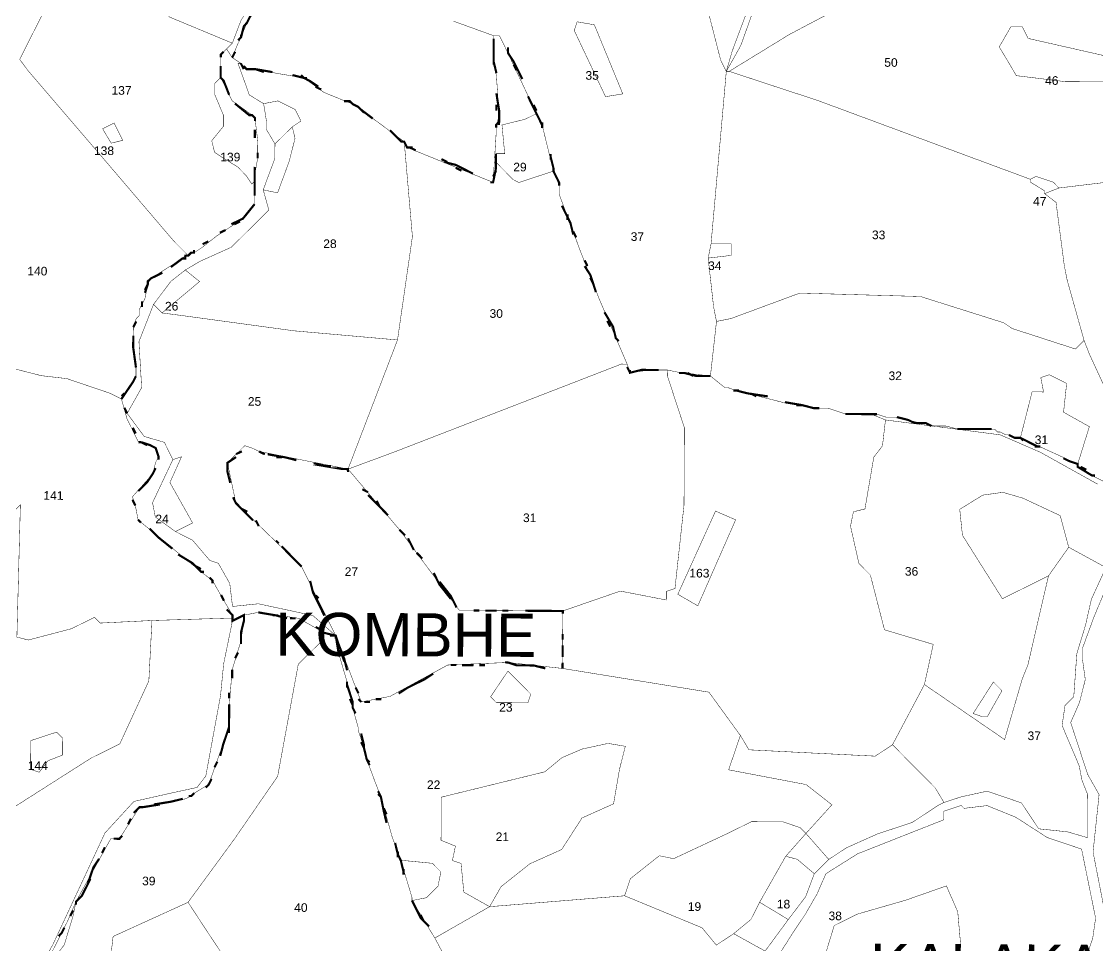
# Model space of a CAD drawing. Header units: metres. Extents: x 318080 to 326887, y 1838772 to 1852662.
# Drawn here: x 321262 to 322773, y 1848843 to 1850140 of the extents above; entities that cross this region are included whole.
import ezdxf

# ---------------------------------------------------------------- set-up
doc = ezdxf.new("R2010")
doc.units = ezdxf.units.M
doc.header["$MEASUREMENT"] = 0
for name, color, linetype in [('SURVEY NO.', 7, 'Continuous'), ('SURVEY PLOT BOUNDARY', 35, 'Continuous'), ('VILLAGE BOUNDARY', 212, 'Continuous'), ('VILLAGE NAME', 3, 'Continuous')]:
    doc.layers.add(name, color=color, linetype=linetype)
doc.styles.add('PDF Arial', font='arial.ttf')
doc.styles.get("Standard").update_dxf_attribs({"font": 'arial.ttf'})

# ---------------------------------------------------------------- blocks, each defined once
blk = doc.blocks.new('22')
at = {"layer": 'SURVEY PLOT BOUNDARY', "lineweight": 18, "const_width": 0.605}
for points in [[(321619.3, 1850198.2), (321578.6, 1850137.9), (321570.5, 1850117.7), (321566.4, 1850109.7), (321558.2, 1850089.5), (321550.2, 1850101.7), (321558.3, 1850109.7), (321570.6, 1850141.9)], [(322288.8, 1850174.8), (322260.2, 1850098.3), (322252, 1850070.1), (322244, 1850086.2), (322200.4, 1850255.9)], [(322296.8, 1850174.8), (322272.3, 1850106.3), (322252, 1850070.1), (322260.2, 1850098.3), (322288.8, 1850174.8)], [(322401.6, 1850154.1), (322340.9, 1850122.1), (322256, 1850070.1), (322252, 1850070.1), (322272.3, 1850106.3), (322296.8, 1850174.8)], [(321261.1, 1850381.5), (321285.3, 1850377.3), (321289.2, 1850345), (321301.4, 1850365.1), (321333.7, 1850369), (321329.6, 1850348.9), (321377.8, 1850324.4), (321377.8, 1850320.4), (321316.7, 1850199.6), (321259.7, 1850087)], [(321469.8, 1850146.5), (321558.3, 1850109.7), (321550.2, 1850101.7), (321546.2, 1850097.7), (321542.1, 1850093.7), (321542, 1850061.4), (321533.9, 1850053.4), (321533.8, 1850037.2), (321545.7, 1850008.9), (321545.7, 1849992.8), (321529.4, 1849972.7), (321533.4, 1849956.5), (321545.5, 1849948.4), (321565.6, 1849936.2), (321577.6, 1849924), (321585.6, 1849911.9), (321589.7, 1849915.9), (321589.6, 1849899.8), (321589.5, 1849883.6), (321573.3, 1849863.5), (321536.9, 1849839.5), (321516.6, 1849823.5), (321504.5, 1849815.5), (321500.4, 1849815.5), (321496.4, 1849811.5), (321476.3, 1849831.7), (321376, 1849949.2), (321271.7, 1850070.8), (321259.7, 1850087), (321316.7, 1850199.6)], [(322881.7, 1850176), (322864.9, 1850034.8), (322856.5, 1849970.3), (322848.5, 1849970.4), (322812.1, 1849958.4), (322808.1, 1849958.5), (322808, 1849950.4), (322816.1, 1849942.3), (322836.2, 1849934.1), (322844.3, 1849950.2), (322860.5, 1849954.2), (322860.5, 1849950.1), (322860.3, 1849921.9), (322848.2, 1849922), (322719.1, 1849906.4), (322711.1, 1849914.6), (322686.9, 1849922.7), (322678.8, 1849918.7), (322380.8, 1850029.1), (322256, 1850070.1), (322340.9, 1850122.1), (322401.6, 1850154.1)], [(322200.4, 1850255.9), (322244, 1850086.2), (322252, 1850070.1), (322230.6, 1849828.1), (322226.5, 1849808), (322234.2, 1849739.3), (322238.2, 1849719.1), (322229.7, 1849642.5), (322193.4, 1849646.7), (322189.4, 1849646.8), (322169.3, 1849650.9), (322157.2, 1849650.9), (322149.1, 1849651), (322145.1, 1849651), (322116.8, 1849647.1), (322112.8, 1849659.2), (322072.9, 1849752.2), (322065, 1849772.4), (322049, 1849812.8), (322017.2, 1849897.7), (322017.2, 1849913.9), (322009.3, 1849930), (321993.4, 1849994.7), (321985.4, 1850010.8), (321941.5, 1850103.8), (321933.5, 1850120), (321929.5, 1850120), (321925.5, 1850120.1), (321869.1, 1850140.5)], [(321869.1, 1850140.5), (321925.5, 1850120.1), (321925.4, 1850116), (321925.3, 1850083.7), (321929.2, 1850063.6), (321933, 1850007.1), (321928.9, 1849995), (321928.8, 1849982.9), (321924.5, 1849914.3), (321803.7, 1849963.3), (321799.7, 1849971.4), (321739.4, 1850016.1), (321727.3, 1850024.2), (321687.1, 1850040.5), (321658.9, 1850060.8), (321586.4, 1850073.3), (321578.3, 1850073.3), (321570.3, 1850081.4), (321558.2, 1850089.5), (321566.4, 1850109.7), (321570.5, 1850117.7), (321578.6, 1850137.9), (321619.3, 1850198.2)], [(321259.7, 1850087), (321271.7, 1850070.8), (321376, 1849949.2), (321476.3, 1849831.7), (321496.4, 1849811.5), (321492.4, 1849811.5), (321488.3, 1849807.5), (321443.8, 1849779.4), (321439.7, 1849771.4), (321435.6, 1849751.2), (321427.4, 1849735.1), (321427.4, 1849727.1), (321423.4, 1849723.1), (321419.3, 1849711), (321419.2, 1849702.9), (321419.2, 1849694.8), (321419.2, 1849690.8), (321423, 1849654.5), (321423, 1849642.4), (321418.9, 1849634.3), (321410.8, 1849622.3), (321402.6, 1849610.2), (321386.5, 1849618.3), (321326.1, 1849638.8), (321289.9, 1849643), (321209.3, 1849663.6)], [(322790.3, 1849611.6), (322762.3, 1849672.2), (322754.4, 1849692.4), (322730.6, 1849777.3), (322726.6, 1849797.5), (322715, 1849886.3), (322698.9, 1849898.5), (322719.1, 1849906.4), (322848.2, 1849922)], [(322781.6, 1849494.6), (322765.6, 1849502.8), (322745.4, 1849515), (322745.5, 1849519), (322761.8, 1849571.4), (322725.6, 1849591.7), (322729.9, 1849632), (322705.7, 1849644.3), (322693.6, 1849640.3), (322697.5, 1849620.1), (322681.4, 1849620.2), (322665, 1849555.7), (322656.9, 1849555.7), (322648.8, 1849559.8), (322644.8, 1849559.8), (322636.8, 1849563.9), (322632.7, 1849563.9), (322628.7, 1849568), (322624.7, 1849568), (322620.6, 1849568), (322616.6, 1849568), (322612.6, 1849568.1), (322604.5, 1849568.1), (322596.4, 1849568.1), (322588.4, 1849568.2), (322576.3, 1849568.2), (322560.2, 1849572.3), (322548.1, 1849572.4), (322544, 1849572.4), (322527.9, 1849576.5), (322523.9, 1849576.6), (322507.8, 1849580.7), (322491.6, 1849584.8), (322483.6, 1849584.8), (322479.5, 1849584.8), (322475.5, 1849584.9), (322463.4, 1849589), (322455.4, 1849589), (322443.3, 1849589), (322435.2, 1849589.1), (322419.1, 1849589.2), (322394.9, 1849597.4), (322374.7, 1849597.4), (322330.4, 1849605.7), (322314.3, 1849609.8), (322265.9, 1849622.2), (322253.9, 1849626.3), (322249.8, 1849626.3), (322229.7, 1849642.5), (322238.2, 1849719.1), (322258.4, 1849723.1), (322355.3, 1849758.9), (322524.7, 1849754.1), (322641.5, 1849717.2), (322653.6, 1849709.1), (322742.2, 1849680.4), (322754.4, 1849692.4), (322762.3, 1849672.2), (322790.3, 1849611.6)], [(321209.3, 1849663.6), (321289.9, 1849643), (321326.1, 1849638.8), (321386.5, 1849618.3), (321402.6, 1849610.2), (321410.6, 1849581.9), (321426.6, 1849549.6), (321430.6, 1849549.5), (321450.7, 1849541.4), (321454.7, 1849529.3), (321450.6, 1849521.2), (321446.5, 1849505.1), (321418.1, 1849473), (321422.1, 1849460.8), (321426, 1849440.6), (321514.4, 1849367.6), (321530.5, 1849355.4), (321546.5, 1849327.1), (321558.5, 1849306.9), (321558.5, 1849302.8), (321445.5, 1849299.3), (321372.9, 1849295.7), (321364.9, 1849303.8), (321332.5, 1849287.8), (321271.9, 1849271.9), (321255.8, 1849276)], [(322797.2, 1849373.5), (322768.6, 1849305.1), (322752.3, 1849260.8), (322752.2, 1849244.6), (322756.1, 1849216.4), (322747.9, 1849184.1), (322735.6, 1849156), (322759.5, 1849083.2), (322775.5, 1849054.9), (322767, 1848974.3), (322782.8, 1848893.5)], [(322754.2, 1848817), (322766.5, 1848853.2), (322770.6, 1848881.4), (322750.9, 1848978.4), (322702.6, 1848994.7), (322658.4, 1849023.2), (322618.1, 1849039.5), (322585.8, 1849035.6), (322581.8, 1849039.7), (322557.6, 1849031.7), (322557.5, 1849019.6), (322517.1, 1849003.7), (322436.3, 1848971.8), (322391.8, 1848943.8), (322379.5, 1848915.6), (322363.2, 1848887.4), (322347, 1848863.3), (322306.3, 1848799)], [(322306.5, 1848835.3), (322339, 1848879.5), (322363.4, 1848911.6), (322375.6, 1848943.9), (322395.9, 1848963.9), (322420.2, 1848980), (322464.6, 1848999.9), (322513.1, 1849015.8), (322549.5, 1849039.9), (322557.6, 1849043.8), (322581.9, 1849051.8), (322618.2, 1849059.7), (322666.5, 1849043.3), (322690.6, 1849006.9), (322730.9, 1849002.7), (322759.1, 1848994.5), (322759.4, 1849055), (322751.4, 1849075.2), (322747.5, 1849095.4), (322723.5, 1849152), (322727.7, 1849180.2), (322739.9, 1849192.2), (322744.2, 1849252.7), (322756.5, 1849293), (322764.7, 1849329.3), (322785.1, 1849373.6)], [(322773.6, 1849490.6), (322693.1, 1849535.4), (322636.7, 1849559.9), (322572.2, 1849568.3), (322475.5, 1849580.8), (322455.4, 1849589), (322463.4, 1849589), (322475.5, 1849584.9), (322479.5, 1849584.8), (322483.6, 1849584.8), (322491.6, 1849584.8), (322507.8, 1849580.7), (322523.9, 1849576.6), (322527.9, 1849576.5), (322544, 1849572.4), (322548.1, 1849572.4), (322560.2, 1849572.3), (322576.3, 1849568.2), (322588.4, 1849568.2), (322596.4, 1849568.1), (322604.5, 1849568.1), (322612.6, 1849568.1), (322616.6, 1849568), (322620.6, 1849568), (322624.7, 1849568), (322628.7, 1849568), (322632.7, 1849563.9), (322636.8, 1849563.9), (322644.8, 1849559.8), (322648.8, 1849559.8), (322656.9, 1849555.7), (322665, 1849555.7), (322745.5, 1849519), (322745.4, 1849515), (322765.6, 1849502.8), (322781.6, 1849494.6)], [(322785.1, 1849373.6), (322732.8, 1849402.1), (322720.9, 1849446.5), (322668.6, 1849471), (322640.4, 1849479.2), (322612.1, 1849475.3), (322579.8, 1849455.3), (322583.6, 1849418.9), (322639.7, 1849329.9), (322704.4, 1849361.9), (322675.5, 1849236.9), (322667.4, 1849216.8), (322642.8, 1849132.2), (322530.2, 1849209.4), (322542.6, 1849265.8), (322474.1, 1849286.3), (322454.3, 1849363.1), (322438.2, 1849379.3), (322426.4, 1849431.8), (322430.5, 1849451.9), (322446.7, 1849455.9), (322459.1, 1849528.5), (322471.3, 1849544.5), (322475.5, 1849580.8), (322572.2, 1849568.3), (322636.7, 1849559.9), (322693.1, 1849535.4), (322773.6, 1849490.6)], [(322782.8, 1848893.5), (322767, 1848974.3), (322775.5, 1849054.9), (322759.5, 1849083.2), (322735.6, 1849156), (322747.9, 1849184.1), (322756.1, 1849216.4), (322752.2, 1849244.6), (322752.3, 1849260.8), (322768.6, 1849305.1), (322797.2, 1849373.5)], [(321310.1, 1848828), (321322.3, 1848844), (321334.6, 1848884.3), (321338.7, 1848904.5), (321387.6, 1848993), (321399.7, 1848992.9), (321428.1, 1849037.2), (321492.7, 1849049), (321500.8, 1849053), (321504.9, 1849057), (321525.1, 1849069), (321553.7, 1849149.5), (321553.8, 1849177.8), (321558.1, 1849230.2), (321570.4, 1849270.5), (321574.6, 1849298.7), (321574.6, 1849306.8), (321594.8, 1849310.7), (321651.3, 1849302.4), (321687.5, 1849282), (321687.4, 1849278), (321687.4, 1849274), (321650.9, 1849237.8), (321622, 1849080.6), (321561, 1848992.2), (321496.1, 1848903.7), (321390.9, 1848855.8), (321382.5, 1848783.2)], [(321269.6, 1848779.7), (321306.2, 1848844.1), (321379.5, 1849001.1), (321420.1, 1849045.3), (321472.6, 1849057.1), (321508.9, 1849065), (321521.1, 1849081.1), (321541.8, 1849194), (321546.1, 1849238.3), (321558.5, 1849298.8), (321574.6, 1849306.8), (321574.6, 1849298.7), (321570.4, 1849270.5), (321558.1, 1849230.2), (321553.8, 1849177.8), (321553.7, 1849149.5), (321525.1, 1849069), (321504.9, 1849057), (321500.8, 1849053), (321492.7, 1849049), (321428.1, 1849037.2), (321399.7, 1848992.9), (321387.6, 1848993), (321338.7, 1848904.5), (321326.5, 1848876.3), (321322.4, 1848868.2), (321306.1, 1848836)], [(321246.6, 1849034), (321359.9, 1849106.1), (321400.3, 1849126.1), (321441.1, 1849214.6), (321445.5, 1849299.3), (321558.5, 1849302.8), (321558.5, 1849298.8), (321546.1, 1849238.3), (321541.8, 1849194), (321521.1, 1849081.1), (321508.9, 1849065), (321472.6, 1849057.1), (321420.1, 1849045.3), (321379.5, 1849001.1), (321306.2, 1848844.1), (321269.6, 1848779.7), (321277.6, 1848763.6), (321232.9, 1848715.4)], [(321592.2, 1848758), (321496.1, 1848903.7), (321561, 1848992.2), (321622, 1849080.6), (321650.9, 1849237.8), (321687.4, 1849274), (321687.4, 1849278), (321687.5, 1849282), (321703.6, 1849277.9), (321707.5, 1849253.7), (321719.4, 1849213.3), (321727.3, 1849176.9), (321735.2, 1849148.7), (321735.2, 1849144.6), (321743.2, 1849120.4), (321747.1, 1849104.2), (321759.1, 1849071.9), (321767, 1849051.7), (321782.9, 1848995.1), (321794.8, 1848962.8), (321810.7, 1848910.3), (321810.7, 1848906.2), (321842.7, 1848853.6), (321870.7, 1848801.1)], [(322580.5, 1848773.4), (322580.9, 1848846), (322577, 1848890.4), (322561.1, 1848926.8), (322504.5, 1848906.9), (322435.8, 1848887.1), (322403.5, 1848871.1), (322391.2, 1848830.8)], [(322306.3, 1848799), (322347, 1848863.3), (322363.2, 1848887.4), (322379.5, 1848915.6), (322391.8, 1848943.8), (322436.3, 1848971.8), (322517.1, 1849003.7), (322557.5, 1849019.6), (322557.6, 1849031.7), (322581.8, 1849039.7), (322585.8, 1849035.6), (322618.1, 1849039.5), (322658.4, 1849023.2), (322702.6, 1848994.7), (322750.9, 1848978.4), (322770.6, 1848881.4), (322766.5, 1848853.2), (322754.2, 1848817)], [(322391.2, 1848830.8), (322403.5, 1848871.1), (322435.8, 1848887.1), (322504.5, 1848906.9), (322561.1, 1848926.8), (322577, 1848890.4), (322580.9, 1848846), (322580.5, 1848773.4)], [(321228.9, 1848707.3), (321281.5, 1848751.4), (321306.1, 1848836), (321322.4, 1848868.2), (321326.5, 1848876.3), (321338.7, 1848904.5), (321334.6, 1848884.3), (321322.3, 1848844), (321310.1, 1848828), (321318.1, 1848807.7), (321297.8, 1848779.6), (321289.5, 1848739.3), (321257.1, 1848707.2)], [(321382.5, 1848783.2), (321390.9, 1848855.8), (321496.1, 1848903.7), (321592.2, 1848758)], [(321870.7, 1848801.1), (321842.7, 1848853.6), (321919.6, 1848897.6), (322109.2, 1848912.9), (322217.9, 1848868), (322238, 1848843.7), (322262.3, 1848859.7), (322306.5, 1848835.3)]]:
    blk.add_lwpolyline(points, dxfattribs=at)
for points in [[(321522.7, 1850247.1), (321554.9, 1850226.7), (321574.9, 1850206.5), (321603.1, 1850190.2), (321570.6, 1850141.9), (321558.3, 1850109.7), (321469.8, 1850146.5), (321461.8, 1850158.6), (321453.8, 1850174.8), (321457.9, 1850194.9), (321478.2, 1850219), (321494.4, 1850235.1), (321514.7, 1850259.2)], [(322038.4, 1850127.6), (322042.5, 1850139.7), (322066.7, 1850135.5), (322106.6, 1850038.5), (322082.4, 1850034.6)], [(322038.4, 1850127.6), (322082.4, 1850034.6), (322106.6, 1850038.5), (322066.7, 1850135.5), (322042.5, 1850139.7)], [(322675.7, 1850116.4), (322820.8, 1850083.5), (322816.6, 1850059.3), (322796.4, 1850055.3), (322727.9, 1850055.7), (322659.3, 1850064.1), (322635.3, 1850104.5), (322651.6, 1850132.7), (322667.7, 1850132.6)], [(322659.3, 1850064.1), (322727.9, 1850055.7), (322796.4, 1850055.3), (322816.6, 1850059.3), (322820.8, 1850083.5), (322675.7, 1850116.4), (322667.7, 1850132.6), (322651.6, 1850132.7), (322635.3, 1850104.5)], [(321985.4, 1850010.8), (321969.3, 1850002.8), (321953.1, 1849998.9), (321937, 1849994.9), (321940.8, 1849954.6), (321928.7, 1849954.6), (321928.6, 1849942.5), (321952.7, 1849918.2), (321960.8, 1849914.1), (321985, 1849922.1), (322009.3, 1849930), (322017.2, 1849913.9), (322017.2, 1849897.7), (322049, 1849812.8), (322065, 1849772.4), (322072.9, 1849752.2), (322112.8, 1849659.2), (322104.8, 1849659.3), (321785.5, 1849535.7), (321720.8, 1849511.8), (321790.3, 1849693.1), (321811.2, 1849838.2), (321799.7, 1849971.4), (321803.7, 1849963.3), (321924.5, 1849914.3), (321928.8, 1849982.9), (321928.9, 1849995), (321933, 1850007.1), (321929.2, 1850063.6), (321925.3, 1850083.7), (321925.4, 1850116), (321925.5, 1850120.1), (321929.5, 1850120), (321933.5, 1850120), (321941.5, 1850103.8)], [(321558.2, 1850089.5), (321570.3, 1850081.4), (321566.3, 1850081.4), (321582.2, 1850037), (321602.3, 1850024.8), (321606.2, 1850000.6), (321606.2, 1849988.5), (321618.2, 1849968.2), (321618.1, 1849948.1), (321601.7, 1849903.8), (321609.6, 1849875.5), (321557, 1849823.3), (321512.5, 1849803.3), (321492.3, 1849791.3), (321472, 1849775.3), (321447.7, 1849743.1), (321427.2, 1849690.8), (321431, 1849626.2), (321410.6, 1849590), (321434.7, 1849557.6), (321462.9, 1849549.4), (321474.8, 1849525.1), (321446.3, 1849464.7), (321450.2, 1849444.6), (321478.4, 1849424.2), (321502.5, 1849412), (321526.6, 1849383.7), (321538.7, 1849379.6), (321554.7, 1849351.3), (321558.6, 1849319), (321594.9, 1849322.8), (321671.4, 1849306.3), (321703.6, 1849277.9), (321687.5, 1849282), (321651.3, 1849302.4), (321594.8, 1849310.7), (321574.6, 1849306.8), (321558.5, 1849298.8), (321558.5, 1849302.8), (321558.5, 1849306.9), (321546.5, 1849327.1), (321530.5, 1849355.4), (321514.4, 1849367.6), (321426, 1849440.6), (321422.1, 1849460.8), (321418.1, 1849473), (321446.5, 1849505.1), (321450.6, 1849521.2), (321454.7, 1849529.3), (321450.7, 1849541.4), (321430.6, 1849549.5), (321426.6, 1849549.6), (321410.6, 1849581.9), (321402.6, 1849610.2), (321410.8, 1849622.3), (321418.9, 1849634.3), (321423, 1849642.4), (321423, 1849654.5), (321419.2, 1849690.8), (321419.2, 1849694.8), (321419.2, 1849702.9), (321419.3, 1849711), (321423.4, 1849723.1), (321427.4, 1849727.1), (321427.4, 1849735.1), (321435.6, 1849751.2), (321439.7, 1849771.4), (321443.8, 1849779.4), (321488.3, 1849807.5), (321492.4, 1849811.5), (321496.4, 1849811.5), (321500.4, 1849815.5), (321504.5, 1849815.5), (321516.6, 1849823.5), (321536.9, 1849839.5), (321573.3, 1849863.5), (321589.5, 1849883.6), (321589.6, 1849899.8), (321589.7, 1849915.9), (321589.7, 1849924), (321593.9, 1849948.2), (321594, 1849972.4), (321590.1, 1850004.7), (321586.1, 1850008.7), (321557.9, 1850029), (321542, 1850061.4), (321542.1, 1850093.7), (321546.2, 1850097.7), (321550.2, 1850101.7)], [(321687.1, 1850040.5), (321727.3, 1850024.2), (321739.4, 1850016.1), (321799.7, 1849971.4), (321811.2, 1849838.2), (321790.3, 1849693.1), (321645.1, 1849705.9), (321491.9, 1849726.8), (321459.7, 1849731), (321512.3, 1849775.1), (321492.3, 1849791.3), (321512.5, 1849803.3), (321557, 1849823.3), (321609.6, 1849875.5), (321601.7, 1849903.8), (321621.9, 1849899.6), (321638.2, 1849943.9), (321646.4, 1849976.2), (321642.5, 1849992.3), (321654.6, 1850000.3), (321646.6, 1850016.5), (321622.5, 1850028.7), (321602.3, 1850024.8), (321582.2, 1850037), (321566.3, 1850081.4), (321570.3, 1850081.4), (321578.3, 1850073.3), (321586.4, 1850073.3), (321658.9, 1850060.8)], [(322730.6, 1849777.3), (322754.4, 1849692.4), (322742.2, 1849680.4), (322653.6, 1849709.1), (322641.5, 1849717.2), (322524.7, 1849754.1), (322355.3, 1849758.9), (322258.4, 1849723.1), (322238.2, 1849719.1), (322234.2, 1849739.3), (322226.5, 1849808), (322258.8, 1849811.8), (322258.9, 1849828), (322230.6, 1849828.1), (322252, 1850070.1), (322256, 1850070.1), (322380.8, 1850029.1), (322678.8, 1849918.7), (322678.8, 1849914.7), (322698.9, 1849902.5), (322698.9, 1849898.5), (322715, 1849886.3), (322726.6, 1849797.5)], [(321589.7, 1849915.9), (321585.6, 1849911.9), (321577.6, 1849924), (321565.6, 1849936.2), (321545.5, 1849948.4), (321533.4, 1849956.5), (321529.4, 1849972.7), (321545.7, 1849992.8), (321545.7, 1850008.9), (321533.8, 1850037.2), (321533.9, 1850053.4), (321542, 1850061.4), (321557.9, 1850029), (321586.1, 1850008.7), (321590.1, 1850004.7), (321594, 1849972.4), (321593.9, 1849948.2), (321589.7, 1849924)], [(321642.5, 1849992.3), (321618.2, 1849968.2), (321606.2, 1849988.5), (321606.2, 1850000.6), (321602.3, 1850024.8), (321622.5, 1850028.7), (321646.6, 1850016.5), (321654.6, 1850000.3)], [(321985.4, 1850010.8), (321993.4, 1849994.7), (322009.3, 1849930), (321985, 1849922.1), (321960.8, 1849914.1), (321952.7, 1849918.2), (321928.6, 1849942.5), (321928.7, 1849954.6), (321940.8, 1849954.6), (321937, 1849994.9), (321953.1, 1849998.9), (321969.3, 1850002.8)], [(321376.2, 1849989.6), (321392.4, 1849997.6), (321404.4, 1849973.3), (321388.2, 1849969.3)], [(321376.2, 1849989.6), (321388.2, 1849969.3), (321404.4, 1849973.3), (321392.4, 1849997.6)], [(321638.2, 1849943.9), (321621.9, 1849899.6), (321601.7, 1849903.8), (321618.1, 1849948.1), (321618.2, 1849968.2), (321642.5, 1849992.3), (321646.4, 1849976.2)], [(322719.1, 1849906.4), (322698.9, 1849898.5), (322698.9, 1849902.5), (322678.8, 1849914.7), (322678.8, 1849918.7), (322686.9, 1849922.7), (322711.1, 1849914.6)], [(322226.5, 1849808), (322230.6, 1849828.1), (322258.9, 1849828), (322258.8, 1849811.8)], [(321512.3, 1849775.1), (321459.7, 1849731), (321447.7, 1849743.1), (321472, 1849775.3), (321492.3, 1849791.3)], [(321790.3, 1849693.1), (321720.8, 1849511.8), (321595.9, 1849536.6), (321587.9, 1849540.7), (321575.8, 1849544.8), (321551.5, 1849520.7), (321563.3, 1849464.2), (321655.6, 1849375), (321703.6, 1849277.9), (321671.4, 1849306.3), (321594.9, 1849322.8), (321558.6, 1849319), (321554.7, 1849351.3), (321538.7, 1849379.6), (321526.6, 1849383.7), (321502.5, 1849412), (321478.4, 1849424.2), (321502.6, 1849436.2), (321470.7, 1849492.9), (321487, 1849529.1), (321474.8, 1849525.1), (321462.9, 1849549.4), (321434.7, 1849557.6), (321410.6, 1849590), (321431, 1849626.2), (321427.2, 1849690.8), (321447.7, 1849743.1), (321459.7, 1849731), (321491.9, 1849726.8), (321645.1, 1849705.9)], [(322112.8, 1849659.2), (322116.8, 1849647.1), (322145.1, 1849651), (322149.1, 1849651), (322157.2, 1849650.9), (322169.3, 1849650.9), (322169.2, 1849642.8), (322193.1, 1849570.1), (322192.6, 1849461.2), (322179.9, 1849344.2), (322167.8, 1849340.2), (322167.7, 1849328.1), (322103.2, 1849340.6), (322022.4, 1849312.7), (321877.2, 1849313.4), (321793, 1849426.8), (321720.8, 1849511.8), (321785.5, 1849535.7), (322104.8, 1849659.3)], [(322330.4, 1849605.7), (322374.7, 1849597.4), (322394.9, 1849597.4), (322419.1, 1849589.2), (322435.2, 1849589.1), (322443.3, 1849589), (322455.4, 1849589), (322475.5, 1849580.8), (322471.3, 1849544.5), (322459.1, 1849528.5), (322446.7, 1849455.9), (322430.5, 1849451.9), (322426.4, 1849431.8), (322438.2, 1849379.3), (322454.3, 1849363.1), (322474.1, 1849286.3), (322542.6, 1849265.8), (322530.2, 1849209.4), (322485.4, 1849124.9), (322461.1, 1849108.9), (322372.4, 1849113.3), (322283.7, 1849117.8), (322271.7, 1849138), (322227.6, 1849198.7), (322022, 1849232), (322022.4, 1849312.7), (322103.2, 1849340.6), (322167.7, 1849328.1), (322167.8, 1849340.2), (322179.9, 1849344.2), (322192.6, 1849461.2), (322193.1, 1849570.1), (322169.2, 1849642.8), (322169.3, 1849650.9), (322189.4, 1849646.8), (322193.4, 1849646.7), (322229.7, 1849642.5), (322249.8, 1849626.3), (322253.9, 1849626.3), (322265.9, 1849622.2), (322314.3, 1849609.8)], [(322729.9, 1849632), (322725.6, 1849591.7), (322761.8, 1849571.4), (322745.5, 1849519), (322665, 1849555.7), (322681.4, 1849620.2), (322697.5, 1849620.1), (322693.6, 1849640.3), (322705.7, 1849644.3)], [(321793, 1849426.8), (321877.2, 1849313.4), (322022.4, 1849312.7), (322022, 1849232), (321945.4, 1849240.4), (321860.7, 1849236.8), (321779.8, 1849192.8), (321739.4, 1849185), (321703.6, 1849277.9), (321655.6, 1849375), (321563.3, 1849464.2), (321551.5, 1849520.7), (321575.8, 1849544.8), (321587.9, 1849540.7), (321595.9, 1849536.6), (321720.8, 1849511.8)], [(321502.6, 1849436.2), (321478.4, 1849424.2), (321450.2, 1849444.6), (321446.3, 1849464.7), (321474.8, 1849525.1), (321487, 1849529.1), (321470.7, 1849492.9)], [(322704.4, 1849361.9), (322639.7, 1849329.9), (322583.6, 1849418.9), (322579.8, 1849455.3), (322612.1, 1849475.3), (322640.4, 1849479.2), (322668.6, 1849471), (322720.9, 1849446.5), (322732.8, 1849402.1)], [(321445.5, 1849299.3), (321441.1, 1849214.6), (321400.3, 1849126.1), (321359.9, 1849106.1), (321246.6, 1849034), (321181.6, 1848945.6), (321169.6, 1848965.8), (321105.7, 1849095.2), (321041.7, 1849216.6), (321061.9, 1849224.5), (321058, 1849240.7), (321021.8, 1849269.1), (321119, 1849353.4), (321135.1, 1849345.2), (321155.4, 1849361.3), (321143.3, 1849365.3), (321244.5, 1849445.5), (321260.7, 1849461.6), (321255.8, 1849276), (321271.9, 1849271.9), (321332.5, 1849287.8), (321364.9, 1849303.8), (321372.9, 1849295.7)], [(322183.9, 1849336.1), (322236.9, 1849452.9), (322265.1, 1849440.6), (322212, 1849319.9)], [(322183.9, 1849336.1), (322212, 1849319.9), (322265.1, 1849440.6), (322236.9, 1849452.9)], [(322723.5, 1849152), (322747.5, 1849095.4), (322751.4, 1849075.2), (322759.4, 1849055), (322759.1, 1848994.5), (322730.9, 1849002.7), (322690.6, 1849006.9), (322666.5, 1849043.3), (322618.2, 1849059.7), (322581.9, 1849051.8), (322557.6, 1849043.8), (322545.6, 1849064.1), (322513.5, 1849096.5), (322485.4, 1849124.9), (322530.2, 1849209.4), (322642.8, 1849132.2), (322667.4, 1849216.8), (322675.5, 1849236.9), (322704.4, 1849361.9), (322732.8, 1849402.1), (322785.1, 1849373.6), (322764.7, 1849329.3), (322756.5, 1849293), (322744.2, 1849252.7), (322739.9, 1849192.2), (322727.7, 1849180.2)], [(321919.6, 1848897.6), (321935.8, 1848925.8), (321976.3, 1848957.9), (322020.8, 1848977.8), (322049.3, 1849022.1), (322093.7, 1849042), (322102, 1849090.4), (322110.2, 1849122.7), (322086.1, 1849126.8), (322049.7, 1849118.9), (322021.4, 1849106.9), (321997.1, 1849086.9), (321851.7, 1849051.3), (321851.4, 1848990.8), (321871.6, 1848982.6), (321867.4, 1848962.4), (321879.5, 1848958.4), (321883.4, 1848918), (321919.6, 1848897.6), (321842.7, 1848853.6), (321810.7, 1848906.2), (321830.9, 1848910.2), (321847.1, 1848926.2), (321851.2, 1848946.4), (321839.2, 1848958.5), (321794.8, 1848962.8), (321782.9, 1848995.1), (321767, 1849051.7), (321759.1, 1849071.9), (321747.1, 1849104.2), (321743.2, 1849120.4), (321735.2, 1849144.6), (321735.2, 1849148.7), (321727.3, 1849176.9), (321719.4, 1849213.3), (321707.5, 1849253.7), (321703.6, 1849277.9), (321739.4, 1849185), (321779.8, 1849192.8), (321860.7, 1849236.8), (321945.4, 1849240.4), (322022, 1849232), (322227.6, 1849198.7), (322271.7, 1849138), (322255.3, 1849089.7), (322364.1, 1849069), (322400.3, 1849040.6), (322363.8, 1849000.4), (322355.8, 1849008.5), (322331.6, 1849016.7), (322287.2, 1849016.9), (322254.9, 1849000.9), (322178.1, 1848965), (322157.9, 1848969.1), (322117.4, 1848937), (322109.2, 1848912.9)], [(321977.5, 1849195.9), (321945.4, 1849228.3), (321921, 1849192.2), (321929, 1849184), (321973.4, 1849183.8)], [(321973.4, 1849183.8), (321929, 1849184), (321921, 1849192.2), (321945.4, 1849228.3), (321977.5, 1849195.9)], [(322610.6, 1849164.6), (322618.7, 1849164.6), (322639.1, 1849200.8), (322627, 1849213), (322598.6, 1849168.7)], [(322618.7, 1849164.6), (322610.6, 1849164.6), (322598.6, 1849168.7), (322627, 1849213), (322639.1, 1849200.8)], [(321275.3, 1849130.7), (321311.6, 1849142.6), (321319.7, 1849134.5), (321319.6, 1849110.3), (321299.4, 1849102.4), (321287.2, 1849086.3), (321275.1, 1849090.4)], [(321275.3, 1849130.7), (321275.1, 1849090.4), (321287.2, 1849086.3), (321299.4, 1849102.4), (321319.6, 1849110.3), (321319.7, 1849134.5), (321311.6, 1849142.6)], [(322372.4, 1849113.3), (322461.1, 1849108.9), (322485.4, 1849124.9), (322513.5, 1849096.5), (322545.6, 1849064.1), (322557.6, 1849043.8), (322549.5, 1849039.9), (322513.1, 1849015.8), (322464.6, 1848999.9), (322420.2, 1848980), (322395.9, 1848963.9), (322363.8, 1849000.4), (322400.3, 1849040.6), (322364.1, 1849069), (322255.3, 1849089.7), (322271.7, 1849138), (322283.7, 1849117.8)], [(321935.8, 1848925.8), (321919.6, 1848897.6), (321883.4, 1848918), (321879.5, 1848958.4), (321867.4, 1848962.4), (321871.6, 1848982.6), (321851.4, 1848990.8), (321851.7, 1849051.3), (321997.1, 1849086.9), (322021.4, 1849106.9), (322049.7, 1849118.9), (322086.1, 1849126.8), (322110.2, 1849122.7), (322102, 1849090.4), (322093.7, 1849042), (322049.3, 1849022.1), (322020.8, 1848977.8), (321976.3, 1848957.9)], [(322335.4, 1848968.3), (322298.8, 1848903.9), (322286.6, 1848879.7), (322262.3, 1848859.7), (322238, 1848843.7), (322217.9, 1848868), (322109.2, 1848912.9), (322117.4, 1848937), (322157.9, 1848969.1), (322178.1, 1848965), (322254.9, 1849000.9), (322287.2, 1849016.9), (322331.6, 1849016.7), (322355.8, 1849008.5), (322363.8, 1849000.4)], [(322395.9, 1848963.9), (322375.6, 1848943.9), (322351.5, 1848964.2), (322335.4, 1848968.3), (322363.8, 1849000.4)], [(321830.9, 1848910.2), (321810.7, 1848906.2), (321810.7, 1848910.3), (321794.8, 1848962.8), (321839.2, 1848958.5), (321851.2, 1848946.4), (321847.1, 1848926.2)], [(322363.4, 1848911.6), (322339, 1848879.5), (322298.8, 1848903.9), (322335.4, 1848968.3), (322351.5, 1848964.2), (322375.6, 1848943.9)], [(322339, 1848879.5), (322306.5, 1848835.3), (322262.3, 1848859.7), (322286.6, 1848879.7), (322298.8, 1848903.9)]]:
    blk.add_lwpolyline(points, close=True, dxfattribs=at)
at = {"layer": 'VILLAGE BOUNDARY', "lineweight": 50, "const_width": 3.03}
for points in [[(321570.5, 1850117.7), (321574.6, 1850133.8), (321578.6, 1850137.9), (321586.8, 1850154)], [(321570.5, 1850121.8), (321570.5, 1850117.7), (321566.4, 1850113.7)], [(321929.2, 1850067.6), (321925.3, 1850083.7), (321925.3, 1850091.8), (321925.4, 1850108), (321925.4, 1850116)], [(321542.1, 1850089.6), (321542.1, 1850093.7), (321546.2, 1850097.7)], [(321562.3, 1850097.6), (321558.2, 1850089.5)], [(321945.5, 1850103.8), (321945.5, 1850095.8), (321953.5, 1850083.6), (321965.5, 1850059.3)], [(321574.3, 1850073.3), (321570.3, 1850081.4)], [(321925.3, 1850079.7), (321925.3, 1850083.7), (321925.3, 1850087.8)], [(321957.5, 1850071.5), (321953.5, 1850079.6)], [(321542, 1850077.5), (321542, 1850061.4), (321546, 1850057.3), (321553.9, 1850037.1)], [(321542, 1850061.4), (321542, 1850069.5)], [(321574.3, 1850077.4), (321578.3, 1850073.3), (321586.4, 1850073.3), (321590.4, 1850073.3), (321614.6, 1850069.1)], [(321602.5, 1850069.2), (321590.4, 1850073.3)], [(321679.1, 1850048.6), (321667, 1850056.7), (321658.9, 1850060.8), (321642.8, 1850064.9)], [(321654.9, 1850064.9), (321658.9, 1850060.8), (321663, 1850060.8)], [(321675, 1850048.6), (321683.1, 1850044.6)], [(321932.9, 1849995), (321933, 1850007.1), (321933, 1850015.1), (321929.1, 1850039.3)], [(321993.4, 1849994.7), (321985.4, 1850010.8), (321973.5, 1850035.1)], [(321590.1, 1850000.6), (321590.1, 1850004.7), (321586.1, 1850008.7), (321582, 1850008.7), (321562, 1850025)], [(321715.3, 1850028.3), (321723.3, 1850028.2), (321727.3, 1850024.2), (321735.4, 1850020.1), (321739.4, 1850016.1), (321755.5, 1850003.9)], [(321929, 1850023.2), (321929, 1850015.1)], [(321981.5, 1850023), (321985.5, 1850014.9)], [(321586.1, 1850008.7), (321590.1, 1850004.7)], [(321743.4, 1850012), (321739.4, 1850016.1)], [(321590, 1849988.5), (321590, 1849976.4)], [(321795.7, 1849971.4), (321779.6, 1849987.6)], [(321932.9, 1849999), (321928.9, 1849995), (321928.9, 1849990.9)], [(321993.4, 1849998.7), (321993.4, 1849994.7), (321993.4, 1849990.6)], [(321787.6, 1849979.5), (321795.7, 1849971.4), (321799.7, 1849971.4), (321803.7, 1849963.3), (321811.8, 1849963.3)], [(321807.7, 1849963.3), (321815.8, 1849959.2)], [(321593.9, 1849948.2), (321593.9, 1849956.2)], [(321860.1, 1849942.9), (321852, 1849946.9)], [(321856, 1849942.9), (321872.1, 1849938.8), (321896.3, 1849926.5)], [(321928.7, 1849950.6), (321928.6, 1849934.5), (321924.5, 1849914.3), (321920.4, 1849914.3)], [(321928.7, 1849946.6), (321928.7, 1849954.6)], [(322005.3, 1849946.2), (322005.3, 1849954.3)], [(322005.3, 1849950.2), (322009.3, 1849934.1), (322009.3, 1849930), (322017.2, 1849913.9), (322017.2, 1849909.8)], [(321589.8, 1849936.1), (321589.7, 1849924), (321589.7, 1849919.9), (321589.7, 1849915.9), (321589.6, 1849899.8), (321589.6, 1849895.7)], [(321589.7, 1849924), (321589.7, 1849932.1)], [(321880.2, 1849930.7), (321872.1, 1849934.7)], [(321924.5, 1849922.4), (321928.6, 1849930.4)], [(322013.2, 1849921.9), (322009.3, 1849930)], [(321557.1, 1849855.6), (321573.3, 1849863.5), (321589.5, 1849883.6)], [(322037.1, 1849841.1), (322033.1, 1849857.3), (322021.1, 1849881.6)], [(322029.1, 1849869.4), (322029.1, 1849861.4)], [(321569.2, 1849859.5), (321561.1, 1849855.5)], [(321549, 1849847.5), (321540.9, 1849843.5)], [(322037.1, 1849845.2), (322041.1, 1849837.1)], [(321516.6, 1849827.5), (321524.7, 1849831.5)], [(321504.5, 1849819.5), (321504.5, 1849815.5), (321500.4, 1849815.5), (321496.4, 1849811.5), (321492.4, 1849811.5), (321492.3, 1849807.5), (321488.3, 1849807.5), (321472.1, 1849795.4)], [(321496.4, 1849811.5), (321500.4, 1849815.5), (321504.5, 1849815.5)], [(322057, 1849796.7), (322053, 1849804.8)], [(322053, 1849796.7), (322061, 1849784.5), (322065, 1849772.4), (322068.9, 1849760.3)], [(321435.6, 1849759.3), (321439.7, 1849771.4), (321439.7, 1849775.4), (321443.8, 1849779.4), (321460, 1849787.4)], [(322065, 1849772.4), (322061, 1849780.5)], [(321439.7, 1849771.4), (321435.6, 1849763.3)], [(321431.5, 1849747.2), (321431.5, 1849739.2)], [(322080.9, 1849732), (322092.9, 1849711.8), (322096.9, 1849695.6), (322100.9, 1849691.6)], [(321419.3, 1849711), (321423.3, 1849719)], [(322084.9, 1849719.9), (322088.9, 1849711.8)], [(321419.2, 1849698.9), (321419.2, 1849694.8), (321419.2, 1849690.8), (321419.1, 1849682.7), (321423, 1849654.5)], [(321419.1, 1849682.7), (321419.2, 1849690.8), (321419.2, 1849694.8)], [(322116.8, 1849647.1), (322112.8, 1849655.2)], [(321402.6, 1849610.2), (321410.8, 1849622.3), (321418.9, 1849634.3), (321423, 1849642.4)], [(322116.8, 1849651.1), (322116.8, 1849647.1), (322133, 1849651.1), (322145.1, 1849651), (322149.1, 1849651), (322157.2, 1849650.9)], [(322141, 1849651), (322133, 1849651.1)], [(322225.7, 1849642.5), (322209.6, 1849642.6), (322193.4, 1849646.7), (322189.4, 1849646.8), (322185.4, 1849646.8)], [(322197.5, 1849646.7), (322205.5, 1849642.6)], [(322221.7, 1849642.6), (322229.7, 1849642.5)], [(321406.7, 1849618.2), (321402.7, 1849614.2)], [(322270, 1849622.2), (322265.9, 1849622.2), (322261.9, 1849622.2)], [(322265.9, 1849622.2), (322282, 1849618.1), (322310.3, 1849613.9)], [(322294.1, 1849614), (322286.1, 1849618)], [(321406.6, 1849598.1), (321410.6, 1849590)], [(322358.6, 1849601.6), (322334.4, 1849605.7)], [(322350.5, 1849601.6), (322358.6, 1849601.6), (322374.7, 1849597.4), (322382.8, 1849597.4)], [(322427.1, 1849589.1), (322419.1, 1849589.2)], [(322423.1, 1849589.1), (322435.2, 1849589.1), (322439.2, 1849589.1), (322443.3, 1849589), (322455.4, 1849589), (322463.4, 1849589)], [(322451.3, 1849589), (322443.3, 1849589)], [(322515.8, 1849576.6), (322507.8, 1849580.7), (322491.6, 1849584.8)], [(322507.8, 1849580.7), (322515.8, 1849576.6), (322523.9, 1849576.6), (322527.9, 1849576.5), (322531.9, 1849576.5), (322540, 1849572.4)], [(321422.6, 1849561.7), (321418.6, 1849569.8)], [(322584.3, 1849568.2), (322576.3, 1849568.2)], [(322580.3, 1849568.2), (322588.4, 1849568.2), (322596.4, 1849568.1), (322604.5, 1849568.1), (322612.6, 1849568.1), (322616.6, 1849568), (322620.6, 1849568), (322624.7, 1849568)], [(322608.5, 1849568.1), (322604.5, 1849568.1), (322600.5, 1849568.1)], [(321426.6, 1849549.6), (321430.6, 1849549.5), (321442.7, 1849545.5), (321450.7, 1849541.4), (321454.7, 1849529.3), (321454.7, 1849525.2)], [(321438.6, 1849545.5), (321430.6, 1849549.5)], [(322689.1, 1849543.5), (322673, 1849551.6), (322665, 1849555.7), (322656.9, 1849555.7), (322648.8, 1849559.8)], [(322660.9, 1849555.7), (322665, 1849555.7), (322669, 1849551.7)], [(321571.7, 1849536.8), (321563.6, 1849532.8)], [(321595.9, 1849536.6), (321604, 1849532.6)], [(322685.1, 1849543.5), (322693.1, 1849543.5)], [(321555.4, 1849492.5), (321551.4, 1849508.6), (321551.5, 1849520.7), (321563.6, 1849528.7)], [(321551.5, 1849520.7), (321551.4, 1849512.7)], [(321648.3, 1849524.3), (321632.2, 1849528.4), (321608, 1849532.6)], [(321620.1, 1849528.5), (321628.1, 1849528.4)], [(321672.5, 1849520.1), (321688.6, 1849516)], [(322725.3, 1849527.2), (322733.4, 1849523.1), (322745.5, 1849519), (322745.4, 1849515), (322765.6, 1849502.8), (322769.6, 1849502.8)], [(321426.2, 1849481), (321438.4, 1849493), (321446.5, 1849505.1), (321450.6, 1849513.1)], [(321720.8, 1849507.8), (321720.8, 1849511.8), (321712.8, 1849511.9), (321688.6, 1849516), (321696.7, 1849516)], [(322757.5, 1849510.9), (322749.5, 1849515)], [(321434.3, 1849489), (321430.3, 1849485)], [(321740.9, 1849483.5), (321748.9, 1849479.4)], [(321777, 1849447), (321765, 1849459.2), (321748.9, 1849475.4)], [(321418.1, 1849468.9), (321422.1, 1849460.8)], [(321559.3, 1849472.3), (321563.3, 1849464.2), (321571.3, 1849456.1), (321587.4, 1849439.9)], [(321761, 1849467.3), (321765, 1849459.2)], [(321579.4, 1849452), (321571.3, 1849456.1)], [(321430, 1849436.6), (321426, 1849440.6)], [(321595.4, 1849431.8), (321591.4, 1849439.8)], [(321442.1, 1849428.5), (321454.1, 1849416.3), (321474.2, 1849400.1)], [(321450.1, 1849420.3), (321446.1, 1849424.4)], [(321793, 1849426.8), (321801.1, 1849418.7)], [(321793, 1849426.8), (321793, 1849426.8)], [(321813.1, 1849398.4), (321809.1, 1849406.5), (321805.1, 1849414.6)], [(321619.5, 1849411.5), (321623.5, 1849407.4)], [(321643.6, 1849387.1), (321627.5, 1849403.4)], [(321518.5, 1849367.6), (321514.4, 1849367.6), (321502.4, 1849379.8), (321482.3, 1849392)], [(321635.6, 1849395.2), (321643.6, 1849387.1), (321655.6, 1849375)], [(321825.1, 1849386.3), (321817.1, 1849394.4)], [(321506.4, 1849375.7), (321514.4, 1849371.6)], [(321526.5, 1849359.5), (321530.5, 1849355.4), (321530.5, 1849351.4)], [(321667.6, 1849354.8), (321671.6, 1849338.6), (321683.6, 1849314.3), (321687.6, 1849306.2)], [(321841.2, 1849366), (321849.1, 1849349.8), (321865.2, 1849329.6)], [(321873.2, 1849317.5), (321865.2, 1849333.6), (321849.2, 1849353.9)], [(321546.5, 1849327.1), (321542.5, 1849335.2)], [(321679.6, 1849330.5), (321675.6, 1849334.5)], [(321550.5, 1849315), (321558.5, 1849306.9), (321558.5, 1849302.8), (321558.5, 1849298.8), (321574.6, 1849306.8), (321574.6, 1849298.7)], [(321558.5, 1849306.9), (321554.5, 1849310.9)], [(321635.1, 1849302.5), (321619, 1849306.6), (321594.8, 1849310.7)], [(321897.4, 1849313.3), (321905.4, 1849313.3)], [(321929.6, 1849313.1), (321921.6, 1849313.2), (321913.5, 1849313.2)], [(321945.8, 1849313.1), (321937.7, 1849313.1)], [(321970, 1849313), (321990.1, 1849312.9), (322014.3, 1849312.7)], [(322022.4, 1849308.7), (322022.4, 1849312.7), (322014.3, 1849312.7), (321986.1, 1849312.9)], [(321570.4, 1849266.5), (321570.4, 1849270.5), (321570.5, 1849282.6), (321574.6, 1849298.7), (321574.6, 1849306.8)], [(321615, 1849306.6), (321623, 1849306.6)], [(321639.2, 1849302.4), (321647.2, 1849302.4)], [(321683.4, 1849286.1), (321675.4, 1849290.2)], [(321687.5, 1849282), (321703.6, 1849277.9), (321707.5, 1849253.7)], [(321695.5, 1849278), (321703.6, 1849277.9), (321707.6, 1849265.8), (321715.5, 1849241.6)], [(321703.6, 1849273.9), (321703.6, 1849277.9)], [(322022.3, 1849280.4), (322022.2, 1849272.4)], [(321719.5, 1849229.4), (321715.5, 1849245.6), (321707.6, 1849265.8)], [(322022.1, 1849248.1), (322022.1, 1849256.2), (322022.2, 1849264.3)], [(321566.3, 1849254.4), (321562.2, 1849246.3)], [(321707.5, 1849249.7), (321707.5, 1849253.7), (321707.5, 1849257.7)], [(321864.7, 1849236.8), (321872.8, 1849236.8)], [(321880.9, 1849236.7), (321888.9, 1849236.7), (321897, 1849236.6)], [(321913.1, 1849236.6), (321905.1, 1849236.6)], [(321941.4, 1849240.5), (321945.4, 1849240.4), (321957.5, 1849236.4), (321981.7, 1849236.2), (321997.8, 1849232.1)], [(321981.7, 1849236.2), (321957.5, 1849236.4)], [(322022, 1849232), (322022.1, 1849240.1)], [(321558.1, 1849230.2), (321558.1, 1849222.1)], [(321558.1, 1849218.1), (321558.1, 1849226.2)], [(321791.9, 1849196.8), (321804.1, 1849204.8), (321828.3, 1849216.8), (321840.5, 1849224.8)], [(321719.4, 1849213.3), (321719.4, 1849205.2)], [(321731.3, 1849168.9), (321727.3, 1849176.9), (321727.3, 1849185), (321719.4, 1849209.3)], [(321731.5, 1849205.2), (321735.5, 1849197.1)], [(321828.3, 1849216.8), (321804.1, 1849204.8)], [(321553.9, 1849189.9), (321553.9, 1849198)], [(321723.3, 1849189.1), (321727.3, 1849181)], [(321739.4, 1849185), (321735.4, 1849189)], [(321767.7, 1849188.9), (321759.6, 1849188.9)], [(321553.9, 1849181.8), (321553.8, 1849177.8), (321553.8, 1849165.7), (321553.7, 1849149.5), (321553.7, 1849141.5)], [(321743.5, 1849184.9), (321751.5, 1849184.9)], [(321541.4, 1849109.3), (321545.5, 1849125.4), (321553.7, 1849149.5)], [(321743.2, 1849120.4), (321739.2, 1849128.5)], [(321739.2, 1849140.6), (321743.2, 1849124.4), (321743.2, 1849120.4), (321747.1, 1849104.2), (321751.1, 1849100.2)], [(321537.3, 1849101.2), (321533.3, 1849093.2)], [(321751.1, 1849096.1), (321747.1, 1849104.2)], [(321529.2, 1849077), (321525.1, 1849069), (321521, 1849065)], [(321496.8, 1849053), (321500.8, 1849053), (321504.9, 1849057)], [(321763, 1849059.8), (321767, 1849051.7)], [(321774.9, 1849015.3), (321771, 1849031.5), (321767, 1849051.7), (321763, 1849055.7)], [(321420, 1849029.2), (321428.1, 1849037.2), (321432.2, 1849037.2), (321456.4, 1849041.1)], [(321488.7, 1849049), (321472.5, 1849045), (321448.3, 1849041.1)], [(321415.9, 1849021.1), (321411.9, 1849013.1)], [(321771, 1849035.5), (321775, 1849027.4)], [(321403.7, 1848997), (321399.7, 1848992.9), (321391.6, 1848993)], [(321375.4, 1848972.9), (321379.4, 1848980.9)], [(321786.9, 1848987), (321790.8, 1848970.9), (321794.8, 1848962.8), (321798.8, 1848946.6)], [(321371.3, 1848964.8), (321363.2, 1848952.8), (321355, 1848928.6)], [(321790.8, 1848966.9), (321790.9, 1848974.9)], [(321798.8, 1848942.6), (321798.8, 1848950.7)], [(321338.7, 1848900.4), (321338.7, 1848904.5), (321346.8, 1848912.5), (321359.1, 1848936.7)], [(321834.7, 1848869.8), (321822.7, 1848882), (321810.7, 1848906.2), (321814.7, 1848898.1)], [(321334.6, 1848892.4), (321330.6, 1848884.3)], [(321822.7, 1848886), (321826.7, 1848877.9)], [(321322.4, 1848868.2), (321318.4, 1848860.2), (321314.3, 1848856.2)]]:
    blk.add_lwpolyline(points, dxfattribs=at)
at = {"layer": 'SURVEY NO.', "char_height": 12.1, "attachment_point": 7, "rotation": 359.7242, "style": 'PDF Arial'}
for s, insert in [('50', (322473.8, 1850076.4)), ('35', (322054.2, 1850058.2)), ('137', (321388.6, 1850037.2)), ('46', (322699.6, 1850051.1)), ('138', (321364, 1849952.6)), ('139', (321541.4, 1849943.7)), ('29', (321952.8, 1849929.6)), ('47', (322682.7, 1849881.7)), ('37', (322117.7, 1849832)), ('33', (322456.5, 1849834.4)), ('28', (321686, 1849822)), ('140', (321270.4, 1849783.6)), ('34', (322226.4, 1849791.1)), ('26', (321463.7, 1849734.3)), ('30', (321919.5, 1849724)), ('32', (322479.8, 1849636.6)), ('25', (321580.1, 1849600.6)), ('31', (322685.1, 1849546.8)), ('141', (321293, 1849468.8)), ('24', (321450.2, 1849435.8)), ('31', (321966.5, 1849437.3)), ('27', (321716.1, 1849361.9)), ('163', (322200.1, 1849359.6)), ('36', (322502.7, 1849362.1)), ('23', (321933, 1849171.2)), ('37', (322675, 1849131.3)), ('144', (321271.1, 1849089.7)), ('22', (321831.6, 1849062.8)), ('21', (321928.1, 1848989.7)), ('39', (321431.6, 1848927.5)), ('40', (321645.2, 1848890.2)), ('19', (322197.9, 1848891.6)), ('18', (322322.9, 1848895)), ('38', (322395.5, 1848878.5))]:
    blk.add_mtext(s, dxfattribs=dict(at, insert=insert))
at = {"layer": 'VILLAGE NAME', "char_height": 60.51, "attachment_point": 7, "rotation": 359.7242}
for s, insert in [('KOMBHE', (321618.7, 1849249.1)), ('KALAKAWADI', (322453.5, 1848785.1))]:
    blk.add_mtext(s, dxfattribs=dict(at, insert=insert))

msp = doc.modelspace()

# ---------------------------------------------------------------- block references
msp.add_blockref('22', (0, 0))

doc.saveas('drawing.dxf')
